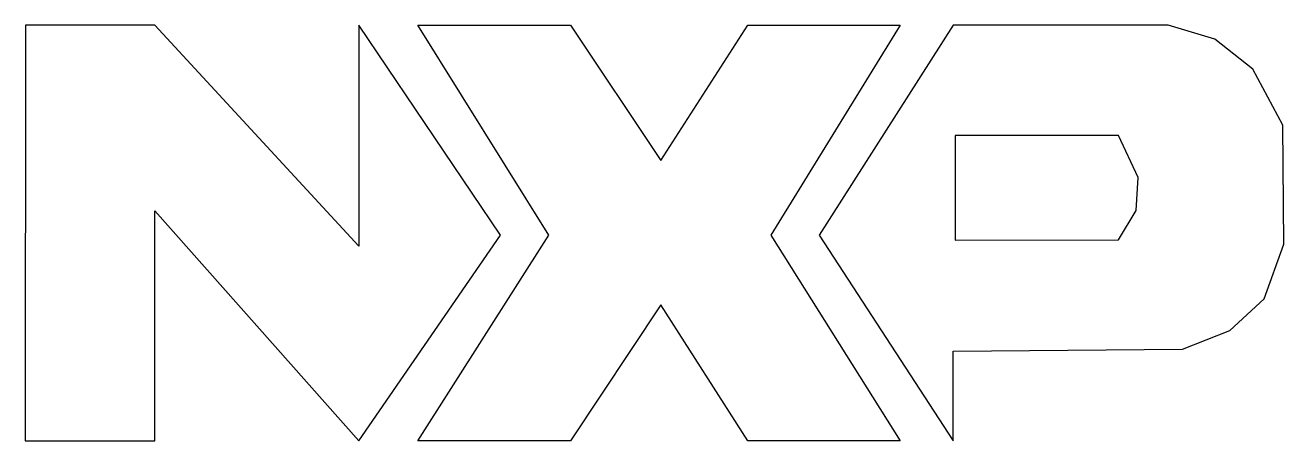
# Model space of a CAD drawing. Extents: x 25.4 to 41.2, y 57.3 to 62.5.
import ezdxf

# ---------------------------------------------------------------- set-up
doc = ezdxf.new("R2010")
doc.units = 0

msp = doc.modelspace()

# ---------------------------------------------------------------- linework, layer by layer
at = {"layer": 'Layer 1'}
for p, q in [((25.4082, 62.5109), (25.402121, 57.28979)), ((27.03124, 62.51089), (25.4082, 62.5109)), ((29.5972, 59.735), (27.03124, 62.51089)), ((29.59726, 62.51084), (29.5972, 59.735)), ((31.3757, 59.8715), (29.59726, 62.51084)), ((30.33948, 62.51084), (32.2594, 62.5109)), ((31.9839, 59.8715), (30.33948, 62.51084)), ((32.2594, 62.5109), (33.3928, 60.81075)), ((33.3928, 60.81075), (34.48867, 62.5109)), ((34.48867, 62.5109), (36.4016, 62.5109)), ((36.4016, 62.5109), (34.77548, 59.87156)), ((37.0671, 62.5109), (35.3837, 59.8715)), ((39.77137, 62.510906), (37.0671, 62.5109)), ((40.357167, 62.335514), (39.77137, 62.510906)), ((40.836272, 61.960503), (40.357167, 62.335514)), ((41.2145, 61.255486), (40.836272, 61.960503)), ((41.22514, 59.759616), (41.2145, 61.255486)), ((39.14508, 61.125159), (37.0953, 61.125189)), ((37.0953, 61.125189), (37.0953, 59.8123)), ((39.396022, 60.599078), (39.14508, 61.125159)), ((39.368139, 60.184855), (39.396022, 60.599078)), ((27.0313, 57.2898), (27.0313, 60.1775)), ((27.0313, 60.1775), (29.59726, 57.2898)), ((39.14508, 59.816209), (39.368139, 60.184855)), ((29.59726, 57.2898), (31.3757, 59.8715)), ((30.3395, 57.2898), (31.9839, 59.8715)), ((34.77548, 59.87156), (36.4016, 57.28979)), ((35.3837, 59.8715), (37.06707, 57.28973)), ((37.0953, 59.8123), (39.14508, 59.816209)), ((40.978809, 59.073699), (41.22514, 59.759616)), ((40.545828, 58.673408), (40.978809, 59.073699)), ((33.39283, 58.99954), (32.25943, 57.2898)), ((34.4887, 57.2898), (33.39283, 58.99954)), ((39.95032, 58.440066), (40.545828, 58.673408)), ((37.06707, 57.28973), (37.0671, 58.4177)), ((37.0671, 58.4177), (39.95032, 58.440066)), ((25.402121, 57.28979), (27.0313, 57.2898)), ((32.25943, 57.2898), (30.3395, 57.2898)), ((36.4016, 57.28979), (34.4887, 57.2898))]:
    msp.add_line(p, q, dxfattribs=at)

doc.saveas('drawing.dxf')
